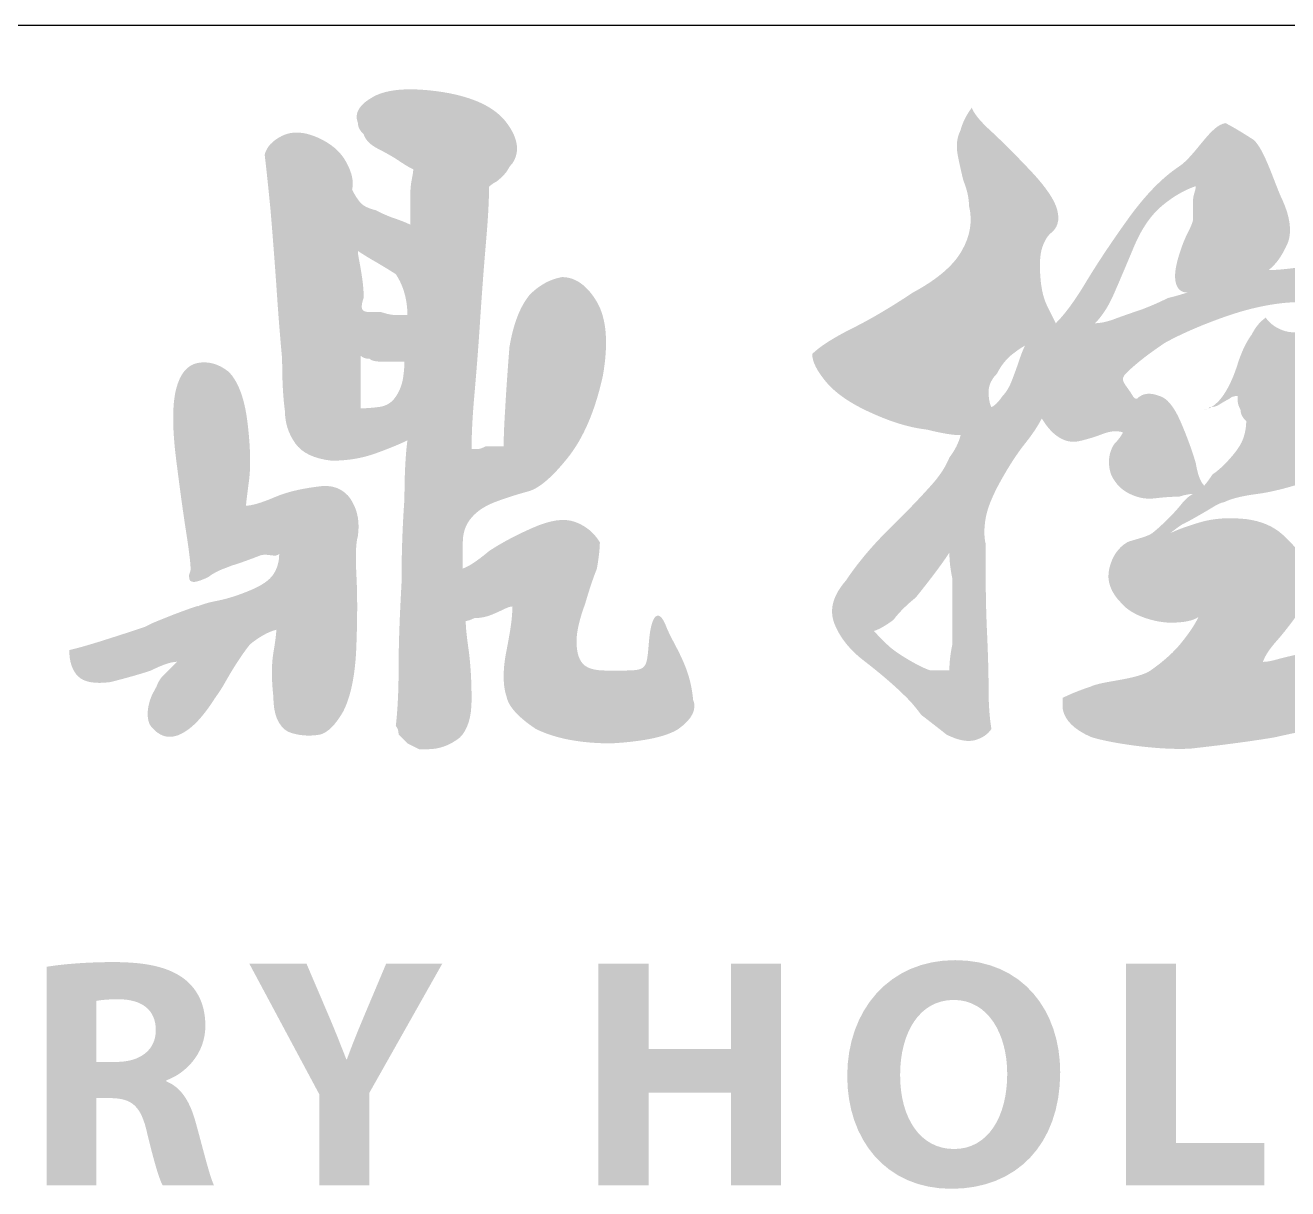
# Model space of a CAD drawing. Extents: x -81 to 328, y -202 to 89.
# Drawn here: x 293.04 to 305.98, y -161.35 to -149.42 of the extents above; entities that cross this region are included whole.
import ezdxf

# ---------------------------------------------------------------- set-up
doc = ezdxf.new("R2010")
doc.units = 0
doc.layers.add('图层 1', color=7, linetype='Continuous')

msp = doc.modelspace()

# ---------------------------------------------------------------- hatches: boundary and pattern name
at = {"layer": '图层 1', "true_color": 0x000099}
h = msp.add_hatch(color=174, dxfattribs=at)
h.dxf.hatch_style = 2
edge = h.paths.add_edge_path()
edge.add_spline(control_points=[(296.84, -152.394), (296.8, -152.394), (296.75, -152.384), (296.691, -152.364), (296.691, -152.364), (296.571, -152.364), (296.571, -152.364), (296.531, -152.364), (296.506, -152.355), (296.496, -152.334), (296.486, -152.315), (296.491, -152.274), (296.511, -152.215), (296.511, -152.155), (296.506, -152.091), (296.496, -152.02), (296.486, -151.951), (296.476, -151.891), (296.466, -151.841), (296.456, -151.792), (296.451, -151.756), (296.451, -151.736), (296.511, -151.777), (296.576, -151.816), (296.646, -151.856), (296.716, -151.897), (296.78, -151.936), (296.84, -151.975), (296.88, -152.035), (296.91, -152.101), (296.929, -152.17), (296.949, -152.24), (296.959, -152.315), (296.959, -152.394), (296.959, -152.394), (296.84, -152.394), (296.84, -152.394)], knot_values=[0, 0, 0, 0, 1, 1, 1, 2, 2, 2, 3, 3, 3, 4, 4, 4, 5, 5, 5, 6, 6, 6, 7, 7, 7, 8, 8, 8, 9, 9, 9, 10, 10, 10, 11, 11, 11, 12, 12, 12, 12], degree=3, periodic=1)
edge = h.paths.add_edge_path()
edge.add_spline(control_points=[(299.888, -156.339), (299.858, -155.983), (299.684, -155.777), (299.609, -155.581), (299.547, -155.419), (299.463, -155.429), (299.436, -155.734), (299.41, -156.04), (299.422, -156.04), (299.13, -156.04), (299.13, -156.04), (298.992, -156.04), (298.992, -156.04), (298.872, -156.04), (298.792, -156.014), (298.753, -155.965), (298.712, -155.916), (298.693, -155.841), (298.693, -155.741), (298.693, -155.641), (298.723, -155.513), (298.782, -155.353), (298.822, -155.214), (298.862, -155.094), (298.902, -154.994), (298.922, -154.874), (298.932, -154.785), (298.932, -154.725), (298.872, -154.625), (298.787, -154.556), (298.678, -154.516), (298.568, -154.475), (298.424, -154.496), (298.244, -154.576), (298.065, -154.655), (297.916, -154.735), (297.796, -154.815), (297.677, -154.915), (297.587, -154.974), (297.527, -154.994), (297.527, -154.994), (297.527, -154.725), (297.527, -154.725), (297.527, -154.625), (297.557, -154.541), (297.617, -154.471), (297.677, -154.401), (297.761, -154.347), (297.871, -154.307), (297.98, -154.266), (298.09, -154.232), (298.2, -154.202), (298.309, -154.172), (298.443, -154.058), (298.603, -153.858), (298.762, -153.659), (298.882, -153.381), (298.962, -153.022), (299.022, -152.683), (299.001, -152.429), (298.902, -152.26), (298.802, -152.091), (298.682, -152.005), (298.543, -152.005), (298.424, -152.026), (298.314, -152.085), (298.214, -152.185), (298.115, -152.304), (298.045, -152.484), (298.005, -152.723), (297.985, -152.982), (297.97, -153.196), (297.961, -153.366), (297.95, -153.535), (297.946, -153.659), (297.946, -153.739), (297.946, -153.739), (297.871, -153.739), (297.871, -153.739), (297.871, -153.739), (297.766, -153.739), (297.766, -153.739), (297.726, -153.759), (297.696, -153.769), (297.677, -153.769), (297.677, -153.769), (297.617, -153.769), (297.617, -153.769), (297.617, -153.61), (297.627, -153.42), (297.647, -153.201), (297.666, -152.982), (297.687, -152.723), (297.706, -152.424), (297.726, -152.125), (297.746, -151.861), (297.766, -151.632), (297.786, -151.403), (297.796, -151.219), (297.796, -151.079), (297.816, -151.06), (297.836, -151.045), (297.856, -151.034), (297.876, -151.025), (297.901, -151.004), (297.931, -150.974), (297.961, -150.945), (297.98, -150.92), (297.991, -150.9), (298, -150.881), (298.015, -150.86), (298.035, -150.84), (298.115, -150.72), (298.095, -150.582), (297.976, -150.422), (297.856, -150.262), (297.636, -150.158), (297.318, -150.107), (296.999, -150.059), (296.765, -150.073), (296.616, -150.152), (296.466, -150.233), (296.412, -150.322), (296.451, -150.422), (296.451, -150.462), (296.471, -150.502), (296.511, -150.541), (296.531, -150.601), (296.581, -150.651), (296.661, -150.691), (296.74, -150.731), (296.81, -150.771), (296.869, -150.81), (296.929, -150.851), (296.979, -150.881), (297.019, -150.9), (297.019, -150.92), (297.014, -150.955), (297.004, -151.004), (296.994, -151.055), (296.989, -151.108), (296.989, -151.168), (296.989, -151.168), (296.989, -151.333), (296.989, -151.333), (296.989, -151.333), (296.989, -151.467), (296.989, -151.467), (296.949, -151.448), (296.899, -151.428), (296.84, -151.407), (296.78, -151.388), (296.71, -151.358), (296.631, -151.318), (296.551, -151.299), (296.496, -151.269), (296.466, -151.228), (296.437, -151.189), (296.412, -151.15), (296.392, -151.108), (296.412, -151.03), (296.392, -150.935), (296.332, -150.825), (296.272, -150.716), (296.172, -150.631), (296.033, -150.571), (295.893, -150.511), (295.774, -150.507), (295.675, -150.556), (295.575, -150.606), (295.515, -150.671), (295.496, -150.75), (295.515, -150.911), (295.535, -151.1), (295.556, -151.318), (295.575, -151.538), (295.594, -151.792), (295.615, -152.08), (295.634, -152.37), (295.654, -152.624), (295.675, -152.843), (295.675, -153.061), (295.684, -153.241), (295.704, -153.381), (295.704, -153.499), (295.739, -153.61), (295.809, -153.709), (295.878, -153.808), (296.003, -153.868), (296.183, -153.888), (296.342, -153.888), (296.491, -153.864), (296.631, -153.814), (296.77, -153.763), (296.88, -153.719), (296.959, -153.679), (296.939, -153.838), (296.929, -154.038), (296.929, -154.277), (296.91, -154.535), (296.899, -154.825), (296.899, -155.143), (296.88, -155.483), (296.869, -155.771), (296.869, -156.01), (296.869, -156.249), (296.859, -156.448), (296.84, -156.608), (296.859, -156.628), (296.869, -156.657), (296.869, -156.697), (296.889, -156.717), (296.919, -156.747), (296.959, -156.787), (296.999, -156.806), (297.039, -156.826), (297.079, -156.847), (297.079, -156.847), (297.169, -156.847), (297.169, -156.847), (297.288, -156.847), (297.397, -156.806), (297.497, -156.727), (297.577, -156.647), (297.617, -156.518), (297.617, -156.339), (297.617, -156.14), (297.606, -155.97), (297.587, -155.83), (297.567, -155.692), (297.557, -155.592), (297.557, -155.532), (297.577, -155.532), (297.606, -155.521), (297.647, -155.502), (297.706, -155.502), (297.761, -155.491), (297.811, -155.472), (297.861, -155.453), (297.905, -155.432), (297.946, -155.412), (297.985, -155.393), (298.015, -155.383), (298.035, -155.383), (298.035, -155.442), (298.03, -155.506), (298.02, -155.577), (298.01, -155.647), (297.995, -155.731), (297.976, -155.83), (297.955, -155.931), (297.946, -156.02), (297.946, -156.099), (297.946, -156.179), (297.955, -156.249), (297.976, -156.309), (297.995, -156.408), (298.095, -156.518), (298.274, -156.638), (298.473, -156.737), (298.732, -156.787), (299.052, -156.787), (299.39, -156.767), (299.619, -156.717), (299.739, -156.638), (299.878, -156.538), (299.928, -156.438), (299.888, -156.339)], knot_values=[0, 0, 0, 0, 0.352778, 0.352778, 0.352778, 0.705556, 0.705556, 0.705556, 1.058334, 1.058334, 1.058334, 1.411112, 1.411112, 1.411112, 1.76389, 1.76389, 1.76389, 2.116668, 2.116668, 2.116668, 2.469446, 2.469446, 2.469446, 2.822224, 2.822224, 2.822224, 3.175002, 3.175002, 3.175002, 3.52778, 3.52778, 3.52778, 3.880558, 3.880558, 3.880558, 4.233336, 4.233336, 4.233336, 4.586114, 4.586114, 4.586114, 4.938892, 4.938892, 4.938892, 5.29167, 5.29167, 5.29167, 5.644448, 5.644448, 5.644448, 5.997226, 5.997226, 5.997226, 6.350004, 6.350004, 6.350004, 6.702782, 6.702782, 6.702782, 7.05556, 7.05556, 7.05556, 7.408338, 7.408338, 7.408338, 7.761116, 7.761116, 7.761116, 8.113894, 8.113894, 8.113894, 8.466672, 8.466672, 8.466672, 8.81945, 8.81945, 8.81945, 9.172228, 9.172228, 9.172228, 9.525006, 9.525006, 9.525006, 9.877784, 9.877784, 9.877784, 10.230562, 10.230562, 10.230562, 10.58334, 10.58334, 10.58334, 10.936118, 10.936118, 10.936118, 11.288896, 11.288896, 11.288896, 11.641674, 11.641674, 11.641674, 11.994452, 11.994452, 11.994452, 12.34723, 12.34723, 12.34723, 12.700008, 12.700008, 12.700008, 13.052786, 13.052786, 13.052786, 13.405564, 13.405564, 13.405564, 13.758342, 13.758342, 13.758342, 14.11112, 14.11112, 14.11112, 14.463898, 14.463898, 14.463898, 14.816676, 14.816676, 14.816676, 15.169454, 15.169454, 15.169454, 15.522232, 15.522232, 15.522232, 15.87501, 15.87501, 15.87501, 16.227788, 16.227788, 16.227788, 16.580566, 16.580566, 16.580566, 16.933344, 16.933344, 16.933344, 17.286123, 17.286123, 17.286123, 17.638901, 17.638901, 17.638901, 17.991679, 17.991679, 17.991679, 18.344457, 18.344457, 18.344457, 18.697235, 18.697235, 18.697235, 19.050013, 19.050013, 19.050013, 19.402791, 19.402791, 19.402791, 19.755569, 19.755569, 19.755569, 20.108347, 20.108347, 20.108347, 20.461125, 20.461125, 20.461125, 20.813903, 20.813903, 20.813903, 21.166681, 21.166681, 21.166681, 21.519459, 21.519459, 21.519459, 21.872237, 21.872237, 21.872237, 22.225015, 22.225015, 22.225015, 22.577793, 22.577793, 22.577793, 22.930571, 22.930571, 22.930571, 23.283349, 23.283349, 23.283349, 23.636127, 23.636127, 23.636127, 23.988905, 23.988905, 23.988905, 24.341683, 24.341683, 24.341683, 24.694461, 24.694461, 24.694461, 25.047239, 25.047239, 25.047239, 25.400017, 25.400017, 25.400017, 25.752795, 25.752795, 25.752795, 26.105573, 26.105573, 26.105573, 26.458351, 26.458351, 26.458351, 26.811129, 26.811129, 26.811129, 27.163907, 27.163907, 27.163907, 27.516685, 27.516685, 27.516685, 27.869463, 27.869463, 27.869463, 28.222241, 28.222241, 28.222241, 28.575019, 28.575019, 28.575019, 28.927797, 28.927797, 28.927797, 29.280575, 29.280575, 29.280575, 29.633353, 29.633353, 29.633353, 29.986131, 29.986131, 29.986131, 30.338909, 30.338909, 30.338909, 30.691687, 30.691687, 30.691687, 31.044465, 31.044465, 31.044465, 31.397243, 31.397243, 31.397243, 31.397243], degree=3, periodic=0)
edge.add_line((299.888, -156.339), (299.888, -156.339))
edge = h.paths.add_edge_path()
edge.add_spline(control_points=[(296.915, -153.037), (296.905, -153.106), (296.88, -153.171), (296.84, -153.231), (296.8, -153.291), (296.745, -153.326), (296.676, -153.336), (296.606, -153.345), (296.541, -153.351), (296.481, -153.351), (296.481, -153.351), (296.481, -153.231), (296.481, -153.231), (296.481, -153.231), (296.481, -153.082), (296.481, -153.082), (296.481, -153.082), (296.481, -152.932), (296.481, -152.932), (296.481, -152.932), (296.481, -152.812), (296.481, -152.812), (296.501, -152.833), (296.531, -152.843), (296.571, -152.843), (296.591, -152.863), (296.631, -152.872), (296.691, -152.872), (296.691, -152.872), (296.81, -152.872), (296.81, -152.872), (296.81, -152.872), (296.929, -152.872), (296.929, -152.872), (296.929, -152.912), (296.925, -152.967), (296.915, -153.037)], knot_values=[0, 0, 0, 0, 0.352778, 0.352778, 0.352778, 0.705556, 0.705556, 0.705556, 1.058334, 1.058334, 1.058334, 1.411112, 1.411112, 1.411112, 1.76389, 1.76389, 1.76389, 2.116668, 2.116668, 2.116668, 2.469446, 2.469446, 2.469446, 2.822224, 2.822224, 2.822224, 3.175002, 3.175002, 3.175002, 3.52778, 3.52778, 3.52778, 3.880558, 3.880558, 3.880558, 4.233336, 4.233336, 4.233336, 4.233336], degree=3, periodic=0)
edge.add_line((296.915, -153.037), (296.915, -153.037))
h = msp.add_hatch(color=174, dxfattribs=at)
h.dxf.hatch_style = 2
edge = h.paths.add_edge_path()
edge.add_spline(control_points=[(302.745, -150.268), (302.764, -150.325), (302.831, -150.408), (302.946, -150.512), (303.06, -150.618), (303.194, -150.752), (303.347, -150.914), (303.501, -151.077), (303.592, -151.211), (303.62, -151.315), (303.649, -151.422), (303.625, -151.503), (303.548, -151.56), (303.509, -151.599), (303.481, -151.652), (303.462, -151.718), (303.443, -151.785), (303.438, -151.88), (303.448, -152.005), (303.457, -152.13), (303.481, -152.23), (303.52, -152.306), (303.558, -152.382), (303.586, -152.441), (303.606, -152.478), (303.702, -152.382), (303.807, -152.239), (303.921, -152.047), (304.036, -151.857), (304.18, -151.641), (304.352, -151.401), (304.524, -151.163), (304.696, -150.986), (304.869, -150.871), (305.041, -150.756), (305.192, -150.445), (305.346, -150.426), (305.422, -150.465), (305.518, -150.522), (305.633, -150.597), (305.747, -150.694), (305.854, -151.063), (305.93, -151.216), (306.007, -151.387), (306.026, -151.531), (305.988, -151.646), (305.93, -151.781), (305.863, -151.876), (305.787, -151.933), (305.882, -151.933), (306.021, -151.919), (306.203, -151.889), (306.385, -151.861), (306.595, -151.847), (306.835, -151.847), (307.074, -151.847), (307.251, -151.9), (307.365, -152.005), (307.48, -152.11), (307.547, -152.23), (307.567, -152.363), (307.585, -152.441), (307.557, -152.517), (307.48, -152.593), (307.404, -152.69), (307.269, -152.756), (307.078, -152.794), (306.887, -152.852), (306.72, -152.88), (306.576, -152.88), (306.432, -152.88), (306.332, -152.871), (306.275, -152.852), (306.294, -152.908), (306.313, -152.966), (306.332, -153.024), (306.351, -153.081), (306.371, -153.153), (306.39, -153.239), (306.409, -153.324), (306.437, -153.396), (306.476, -153.454), (306.514, -153.512), (306.562, -153.55), (306.619, -153.569), (306.619, -153.683), (306.586, -153.789), (306.519, -153.885), (306.452, -153.981), (306.328, -154.056), (306.146, -154.114), (305.964, -154.172), (305.806, -154.211), (305.672, -154.229), (305.519, -154.248), (305.404, -154.277), (305.328, -154.315), (305.309, -154.315), (305.275, -154.329), (305.227, -154.358), (305.179, -154.387), (305.122, -154.421), (305.055, -154.459), (304.988, -154.498), (304.936, -154.526), (304.897, -154.544), (304.84, -154.583), (304.801, -154.613), (304.782, -154.63), (304.859, -154.593), (304.964, -154.555), (305.098, -154.516), (305.232, -154.478), (305.385, -154.469), (305.558, -154.487), (305.71, -154.507), (305.835, -154.559), (305.93, -154.645), (306.026, -154.731), (306.103, -154.822), (306.16, -154.917), (306.198, -154.995), (306.217, -155.081), (306.217, -155.176), (306.198, -155.273), (306.15, -155.373), (306.074, -155.477), (305.998, -155.583), (305.926, -155.674), (305.858, -155.75), (305.791, -155.827), (305.748, -155.894), (305.73, -155.951), (305.768, -155.951), (305.82, -155.942), (305.887, -155.922), (305.954, -155.904), (306.035, -155.885), (306.132, -155.865), (306.227, -155.847), (306.308, -155.841), (306.375, -155.85), (306.442, -155.861), (306.504, -155.875), (306.562, -155.894), (306.6, -155.913), (306.643, -155.937), (306.691, -155.966), (306.738, -155.994), (306.791, -156.037), (306.849, -156.095), (306.906, -156.152), (306.954, -156.209), (306.993, -156.267), (307.011, -156.325), (307.03, -156.372), (307.05, -156.41), (307.03, -156.448), (306.997, -156.487), (306.949, -156.525), (306.901, -156.564), (306.835, -156.592), (306.748, -156.611), (306.662, -156.631), (306.58, -156.639), (306.504, -156.639), (306.504, -156.639), (306.332, -156.639), (306.332, -156.639), (306.256, -156.639), (306.093, -156.669), (305.845, -156.726), (305.615, -156.764), (305.328, -156.803), (304.984, -156.841), (304.639, -156.86), (304.137, -156.778), (303.965, -156.721), (303.793, -156.644), (303.697, -156.549), (303.677, -156.434), (303.677, -156.434), (303.677, -156.405), (303.677, -156.405), (303.677, -156.405), (303.677, -156.376), (303.677, -156.376), (303.677, -156.376), (303.677, -156.347), (303.677, -156.347), (303.677, -156.347), (303.677, -156.32), (303.677, -156.32), (303.754, -156.281), (303.85, -156.242), (303.965, -156.204), (304.08, -156.147), (304.447, -156.133), (304.581, -156.037), (304.715, -155.942), (304.821, -155.847), (304.897, -155.75), (304.974, -155.655), (305.031, -155.569), (305.069, -155.491), (305.012, -155.53), (304.916, -155.549), (304.782, -155.549), (304.649, -155.549), (304.398, -155.489), (304.283, -155.354), (304.168, -155.24), (304.125, -155.121), (304.154, -154.995), (304.183, -154.872), (304.244, -154.78), (304.34, -154.723), (304.379, -154.705), (304.548, -154.669), (304.596, -154.63), (304.643, -154.593), (304.696, -154.544), (304.754, -154.487), (304.811, -154.43), (304.859, -154.378), (304.897, -154.329), (304.936, -154.282), (304.974, -154.248), (305.012, -154.229), (304.974, -154.229), (304.926, -154.239), (304.869, -154.257), (304.792, -154.257), (304.715, -154.263), (304.639, -154.272), (304.563, -154.282), (304.495, -154.277), (304.438, -154.257), (304.381, -154.239), (304.333, -154.215), (304.294, -154.185), (304.256, -154.157), (304.223, -154.119), (304.194, -154.071), (304.165, -154.024), (304.151, -153.967), (304.151, -153.898), (304.151, -153.832), (304.17, -153.769), (304.208, -153.713), (304.247, -153.674), (304.275, -153.637), (304.294, -153.598), (304.237, -153.578), (304.17, -153.583), (304.094, -153.611), (304.017, -153.641), (303.94, -153.665), (303.864, -153.683), (303.788, -153.704), (303.716, -153.694), (303.649, -153.655), (303.582, -153.617), (303.52, -153.55), (303.462, -153.454), (303.424, -153.531), (303.366, -153.617), (303.29, -153.713), (303.214, -153.808), (303.132, -153.933), (303.046, -154.086), (302.96, -154.239), (302.907, -154.368), (302.888, -154.472), (302.869, -154.579), (302.869, -154.669), (302.888, -154.746), (302.888, -154.746), (302.888, -155.133), (302.888, -155.133), (302.888, -155.297), (302.893, -155.483), (302.903, -155.693), (302.912, -155.904), (302.917, -156.085), (302.917, -156.238), (302.917, -156.391), (302.927, -156.525), (302.946, -156.639), (302.907, -156.697), (302.849, -156.735), (302.773, -156.755), (302.697, -156.774), (302.601, -156.755), (302.486, -156.697), (302.39, -156.621), (302.304, -156.554), (302.228, -156.496), (302.171, -156.42), (302.123, -156.363), (302.084, -156.325), (301.97, -156.209), (301.826, -156.085), (301.654, -155.951), (301.5, -155.836), (301.396, -155.707), (301.338, -155.563), (301.281, -155.42), (301.319, -155.273), (301.453, -155.119), (301.568, -154.947), (301.711, -154.774), (301.884, -154.602), (301.922, -154.565), (301.979, -154.507), (302.056, -154.43), (302.132, -154.354), (302.218, -154.263), (302.314, -154.157), (302.41, -154.053), (302.477, -153.952), (302.515, -153.856), (302.572, -153.78), (302.611, -153.704), (302.63, -153.626), (302.553, -153.626), (302.438, -153.608), (302.285, -153.569), (302.113, -153.55), (301.922, -153.493), (301.711, -153.396), (301.5, -153.302), (301.348, -153.195), (301.252, -153.081), (301.156, -152.966), (301.109, -152.871), (301.109, -152.794), (301.185, -152.718), (301.319, -152.632), (301.51, -152.535), (301.701, -152.441), (301.912, -152.316), (302.142, -152.163), (302.39, -152.029), (302.558, -151.886), (302.644, -151.732), (302.73, -151.58), (302.754, -151.426), (302.716, -151.273), (302.716, -151.197), (302.697, -151.111), (302.659, -151.015), (302.639, -150.938), (302.62, -150.852), (302.601, -150.756), (302.582, -150.661), (302.591, -150.575), (302.63, -150.498), (302.649, -150.422), (302.687, -150.345), (302.745, -150.268)], knot_values=[0, 0, 0, 0, 0.352778, 0.352778, 0.352778, 0.705556, 0.705556, 0.705556, 1.058334, 1.058334, 1.058334, 1.411112, 1.411112, 1.411112, 1.76389, 1.76389, 1.76389, 2.116668, 2.116668, 2.116668, 2.469446, 2.469446, 2.469446, 2.822224, 2.822224, 2.822224, 3.175002, 3.175002, 3.175002, 3.52778, 3.52778, 3.52778, 3.880558, 3.880558, 3.880558, 4.233336, 4.233336, 4.233336, 4.586114, 4.586114, 4.586114, 4.938892, 4.938892, 4.938892, 5.29167, 5.29167, 5.29167, 5.644448, 5.644448, 5.644448, 5.997226, 5.997226, 5.997226, 6.350004, 6.350004, 6.350004, 6.702782, 6.702782, 6.702782, 7.05556, 7.05556, 7.05556, 7.408338, 7.408338, 7.408338, 7.761116, 7.761116, 7.761116, 8.113894, 8.113894, 8.113894, 8.466672, 8.466672, 8.466672, 8.81945, 8.81945, 8.81945, 9.172228, 9.172228, 9.172228, 9.525006, 9.525006, 9.525006, 9.877784, 9.877784, 9.877784, 10.230562, 10.230562, 10.230562, 10.58334, 10.58334, 10.58334, 10.936118, 10.936118, 10.936118, 11.288896, 11.288896, 11.288896, 11.641674, 11.641674, 11.641674, 11.994452, 11.994452, 11.994452, 12.34723, 12.34723, 12.34723, 12.700008, 12.700008, 12.700008, 13.052786, 13.052786, 13.052786, 13.405564, 13.405564, 13.405564, 13.758342, 13.758342, 13.758342, 14.11112, 14.11112, 14.11112, 14.463898, 14.463898, 14.463898, 14.816676, 14.816676, 14.816676, 15.169454, 15.169454, 15.169454, 15.522232, 15.522232, 15.522232, 15.87501, 15.87501, 15.87501, 16.227788, 16.227788, 16.227788, 16.580566, 16.580566, 16.580566, 16.933344, 16.933344, 16.933344, 17.286123, 17.286123, 17.286123, 17.638901, 17.638901, 17.638901, 17.991679, 17.991679, 17.991679, 18.344457, 18.344457, 18.344457, 18.697235, 18.697235, 18.697235, 19.050013, 19.050013, 19.050013, 19.402791, 19.402791, 19.402791, 19.755569, 19.755569, 19.755569, 20.108347, 20.108347, 20.108347, 20.461125, 20.461125, 20.461125, 20.813903, 20.813903, 20.813903, 21.166681, 21.166681, 21.166681, 21.519459, 21.519459, 21.519459, 21.872237, 21.872237, 21.872237, 22.225015, 22.225015, 22.225015, 22.577793, 22.577793, 22.577793, 22.930571, 22.930571, 22.930571, 23.283349, 23.283349, 23.283349, 23.636127, 23.636127, 23.636127, 23.988905, 23.988905, 23.988905, 24.341683, 24.341683, 24.341683, 24.694461, 24.694461, 24.694461, 25.047239, 25.047239, 25.047239, 25.400017, 25.400017, 25.400017, 25.752795, 25.752795, 25.752795, 26.105573, 26.105573, 26.105573, 26.458351, 26.458351, 26.458351, 26.811129, 26.811129, 26.811129, 27.163907, 27.163907, 27.163907, 27.516685, 27.516685, 27.516685, 27.869463, 27.869463, 27.869463, 28.222241, 28.222241, 28.222241, 28.575019, 28.575019, 28.575019, 28.927797, 28.927797, 28.927797, 29.280575, 29.280575, 29.280575, 29.633353, 29.633353, 29.633353, 29.986131, 29.986131, 29.986131, 30.338909, 30.338909, 30.338909, 30.691687, 30.691687, 30.691687, 31.044465, 31.044465, 31.044465, 31.397243, 31.397243, 31.397243, 31.750021, 31.750021, 31.750021, 32.102799, 32.102799, 32.102799, 32.455577, 32.455577, 32.455577, 32.808355, 32.808355, 32.808355, 33.161133, 33.161133, 33.161133, 33.513911, 33.513911, 33.513911, 33.866689, 33.866689, 33.866689, 34.219467, 34.219467, 34.219467, 34.572245, 34.572245, 34.572245, 34.925023, 34.925023, 34.925023, 35.277801, 35.277801, 35.277801, 35.630579, 35.630579, 35.630579, 35.983357, 35.983357, 35.983357, 36.336135, 36.336135, 36.336135, 36.688913, 36.688913, 36.688913, 37.041691, 37.041691, 37.041691, 37.394469, 37.394469, 37.394469, 37.747247, 37.747247, 37.747247, 38.100025, 38.100025, 38.100025, 38.452803, 38.452803, 38.452803, 38.805581, 38.805581, 38.805581, 39.158359, 39.158359, 39.158359, 39.511137, 39.511137, 39.511137, 39.863915, 39.863915, 39.863915, 40.216693, 40.216693, 40.216693, 40.569471, 40.569471, 40.569471, 40.922249, 40.922249, 40.922249, 41.275027, 41.275027, 41.275027, 41.627805, 41.627805, 41.627805, 41.980583, 41.980583, 41.980583, 42.333361, 42.333361, 42.333361, 42.333361], degree=3, periodic=0)
edge.add_line((302.745, -150.268), (302.745, -150.268))
edge = h.paths.add_edge_path()
edge.add_spline(control_points=[(302.515, -154.831), (302.477, -154.889), (302.429, -154.956), (302.372, -155.033), (302.314, -155.11), (302.247, -155.196), (302.171, -155.291), (302.075, -155.368), (301.998, -155.445), (301.941, -155.521), (301.864, -155.578), (301.798, -155.617), (301.74, -155.635), (301.778, -155.674), (301.821, -155.717), (301.869, -155.765), (301.916, -155.813), (301.988, -155.865), (302.084, -155.922), (302.18, -155.98), (302.257, -156.017), (302.314, -156.037), (302.314, -156.037), (302.515, -156.037), (302.515, -156.037), (302.515, -155.961), (302.524, -155.875), (302.544, -155.778), (302.544, -155.778), (302.544, -155.435), (302.544, -155.435), (302.544, -155.435), (302.544, -155.09), (302.544, -155.09), (302.524, -154.995), (302.515, -154.909), (302.515, -154.831)], knot_values=[0, 0, 0, 0, 0.352778, 0.352778, 0.352778, 0.705556, 0.705556, 0.705556, 1.058334, 1.058334, 1.058334, 1.411112, 1.411112, 1.411112, 1.76389, 1.76389, 1.76389, 2.116668, 2.116668, 2.116668, 2.469446, 2.469446, 2.469446, 2.822224, 2.822224, 2.822224, 3.175002, 3.175002, 3.175002, 3.52778, 3.52778, 3.52778, 3.880558, 3.880558, 3.880558, 4.233336, 4.233336, 4.233336, 4.233336], degree=3, periodic=0)
edge.add_line((302.515, -154.831), (302.515, -154.831))
edge = h.paths.add_edge_path()
edge.add_spline(control_points=[(303.29, -152.708), (303.252, -152.728), (303.204, -152.761), (303.146, -152.808), (303.089, -152.857), (303.041, -152.919), (303.003, -152.995), (302.946, -153.052), (302.917, -153.115), (302.917, -153.181), (302.917, -153.249), (302.927, -153.302), (302.946, -153.339), (302.984, -153.321), (303.022, -153.282), (303.06, -153.224), (303.099, -153.186), (303.132, -153.13), (303.161, -153.052), (303.19, -152.976), (303.214, -152.908), (303.233, -152.852), (303.252, -152.794), (303.271, -152.747), (303.29, -152.708)], knot_values=[0, 0, 0, 0, 0.352778, 0.352778, 0.352778, 0.705556, 0.705556, 0.705556, 1.058334, 1.058334, 1.058334, 1.411112, 1.411112, 1.411112, 1.76389, 1.76389, 1.76389, 2.116668, 2.116668, 2.116668, 2.469446, 2.469446, 2.469446, 2.822224, 2.822224, 2.822224, 2.822224], degree=3, periodic=0)
edge.add_line((303.29, -152.708), (303.29, -152.708))
edge = h.paths.add_edge_path()
edge.add_spline(control_points=[(305.041, -151.072), (304.926, -151.111), (304.811, -151.177), (304.696, -151.273), (304.581, -151.369), (304.486, -151.508), (304.409, -151.689), (304.333, -151.871), (304.266, -152.029), (304.208, -152.163), (304.151, -152.297), (304.084, -152.403), (304.008, -152.478), (304.065, -152.478), (304.132, -152.463), (304.208, -152.435), (304.284, -152.406), (304.381, -152.373), (304.495, -152.334), (304.591, -152.297), (304.677, -152.259), (304.754, -152.22), (304.83, -152.202), (304.897, -152.182), (304.954, -152.163), (304.897, -152.163), (304.859, -152.134), (304.84, -152.077), (304.821, -152.019), (304.826, -151.939), (304.854, -151.832), (304.883, -151.727), (304.916, -151.637), (304.954, -151.56), (304.993, -151.484), (305.012, -151.436), (305.012, -151.417), (305.012, -151.417), (305.012, -151.345), (305.012, -151.345), (305.012, -151.345), (305.012, -151.243), (305.012, -151.243), (305.012, -151.207), (305.016, -151.172), (305.026, -151.144), (305.036, -151.114), (305.041, -151.091), (305.041, -151.072)], knot_values=[0, 0, 0, 0, 0.352778, 0.352778, 0.352778, 0.705556, 0.705556, 0.705556, 1.058334, 1.058334, 1.058334, 1.411112, 1.411112, 1.411112, 1.76389, 1.76389, 1.76389, 2.116668, 2.116668, 2.116668, 2.469446, 2.469446, 2.469446, 2.822224, 2.822224, 2.822224, 3.175002, 3.175002, 3.175002, 3.52778, 3.52778, 3.52778, 3.880558, 3.880558, 3.880558, 4.233336, 4.233336, 4.233336, 4.586114, 4.586114, 4.586114, 4.938892, 4.938892, 4.938892, 5.29167, 5.29167, 5.29167, 5.644448, 5.644448, 5.644448, 5.644448], degree=3, periodic=0)
edge.add_line((305.041, -151.072), (305.041, -151.072))
edge = h.paths.add_edge_path()
edge.add_spline(control_points=[(306.562, -152.248), (306.428, -152.248), (306.256, -152.254), (306.045, -152.263), (305.835, -152.273), (305.605, -152.32), (305.356, -152.406), (305.108, -152.493), (304.897, -152.584), (304.725, -152.679), (304.553, -152.794), (304.419, -152.899), (304.323, -152.995), (304.304, -153.015), (304.294, -153.034), (304.294, -153.052), (304.294, -153.072), (304.309, -153.1), (304.338, -153.138), (304.366, -153.177), (304.385, -153.206), (304.395, -153.224), (304.405, -153.244), (304.419, -153.253), (304.438, -153.253), (304.495, -153.195), (304.571, -153.186), (304.668, -153.224), (304.744, -153.244), (304.816, -153.33), (304.883, -153.482), (304.95, -153.637), (305.002, -153.78), (305.041, -153.913), (305.06, -154.028), (305.088, -154.105), (305.127, -154.143), (305.145, -154.125), (305.174, -154.086), (305.213, -154.028), (305.27, -153.991), (305.332, -153.933), (305.4, -153.856), (305.467, -153.78), (305.51, -153.713), (305.529, -153.655), (305.548, -153.598), (305.558, -153.54), (305.558, -153.482), (305.519, -153.445), (305.5, -153.407), (305.5, -153.368), (305.481, -153.33), (305.471, -153.302), (305.471, -153.282), (305.471, -153.282), (305.471, -153.224), (305.471, -153.224), (305.432, -153.224), (305.404, -153.234), (305.385, -153.253), (305.347, -153.273), (305.313, -153.292), (305.284, -153.311), (305.256, -153.33), (305.223, -153.339), (305.184, -153.339), (305.165, -153.359), (305.145, -153.368), (305.127, -153.368), (305.203, -153.35), (305.27, -153.296), (305.328, -153.21), (305.385, -153.124), (305.432, -153.019), (305.471, -152.894), (305.51, -152.771), (305.558, -152.67), (305.615, -152.593), (305.653, -152.517), (305.701, -152.46), (305.758, -152.421), (305.797, -152.478), (305.854, -152.521), (305.93, -152.55), (306.007, -152.579), (306.093, -152.579), (306.189, -152.55), (306.285, -152.521), (306.361, -152.469), (306.418, -152.392), (306.495, -152.334), (306.543, -152.287), (306.562, -152.248)], knot_values=[0, 0, 0, 0, 0.352778, 0.352778, 0.352778, 0.705556, 0.705556, 0.705556, 1.058334, 1.058334, 1.058334, 1.411112, 1.411112, 1.411112, 1.76389, 1.76389, 1.76389, 2.116668, 2.116668, 2.116668, 2.469446, 2.469446, 2.469446, 2.822224, 2.822224, 2.822224, 3.175002, 3.175002, 3.175002, 3.52778, 3.52778, 3.52778, 3.880558, 3.880558, 3.880558, 4.233336, 4.233336, 4.233336, 4.586114, 4.586114, 4.586114, 4.938892, 4.938892, 4.938892, 5.29167, 5.29167, 5.29167, 5.644448, 5.644448, 5.644448, 5.997226, 5.997226, 5.997226, 6.350004, 6.350004, 6.350004, 6.702782, 6.702782, 6.702782, 7.05556, 7.05556, 7.05556, 7.408338, 7.408338, 7.408338, 7.761116, 7.761116, 7.761116, 8.113894, 8.113894, 8.113894, 8.466672, 8.466672, 8.466672, 8.81945, 8.81945, 8.81945, 9.172228, 9.172228, 9.172228, 9.525006, 9.525006, 9.525006, 9.877784, 9.877784, 9.877784, 10.230562, 10.230562, 10.230562, 10.58334, 10.58334, 10.58334, 10.936118, 10.936118, 10.936118, 10.936118], degree=3, periodic=0)
edge.add_line((306.562, -152.248), (306.562, -152.248))
h = msp.add_hatch(color=174, dxfattribs=at)
h.dxf.hatch_style = 2
edge = h.paths.add_edge_path()
edge.add_spline(control_points=[(296.392, -154.307), (296.352, -154.227), (296.246, -154.13), (296.077, -154.149), (295.908, -154.169), (295.743, -154.2), (295.604, -154.26), (295.464, -154.32), (295.365, -154.349), (295.305, -154.349), (295.305, -154.33), (295.315, -154.245), (295.335, -154.095), (295.355, -153.946), (295.35, -153.747), (295.32, -153.497), (295.29, -153.249), (295.225, -153.075), (295.126, -152.975), (295.026, -152.896), (294.921, -152.866), (294.812, -152.885), (294.703, -152.905), (294.628, -152.995), (294.588, -153.154), (294.548, -153.314), (294.548, -153.553), (294.588, -153.871), (294.628, -154.19), (294.663, -154.444), (294.693, -154.633), (294.722, -154.822), (294.737, -154.947), (294.737, -155.007), (294.734, -155.026), (294.725, -155.043), (294.72, -155.061), (294.72, -155.065), (294.721, -155.069), (294.721, -155.072), (294.714, -155.165), (294.808, -155.134), (294.921, -155.08), (294.97, -155.04), (295.039, -155.007), (295.126, -154.977), (295.151, -154.965), (295.173, -154.958), (295.192, -154.954), (295.286, -154.922), (295.374, -154.89), (295.455, -154.858), (295.534, -154.837), (295.605, -154.885), (295.645, -154.844), (295.645, -154.924), (295.624, -154.994), (295.585, -155.054), (295.545, -155.113), (295.466, -155.169), (295.346, -155.218), (295.227, -155.268), (295.117, -155.303), (295.017, -155.323), (294.984, -155.329), (294.956, -155.336), (294.93, -155.342), (294.914, -155.346), (294.896, -155.351), (294.878, -155.357), (294.849, -155.365), (294.825, -155.374), (294.808, -155.383), (294.808, -155.381), (294.808, -155.379), (294.808, -155.378), (294.586, -155.45), (294.331, -155.56), (294.331, -155.56), (294.311, -155.57), (294.292, -155.581), (294.27, -155.592), (294.09, -155.652), (293.936, -155.701), (293.807, -155.742), (293.677, -155.782), (293.573, -155.812), (293.493, -155.83), (293.493, -155.95), (293.523, -156.04), (293.583, -156.099), (293.643, -156.159), (293.752, -156.179), (293.911, -156.159), (294.07, -156.119), (294.21, -156.08), (294.33, -156.04), (294.449, -155.98), (294.539, -155.95), (294.599, -155.95), (294.599, -155.95), (294.569, -155.975), (294.527, -156.022), (294.503, -156.045), (294.477, -156.071), (294.449, -156.099), (294.422, -156.126), (294.401, -156.167), (294.384, -156.212), (294.381, -156.215), (294.379, -156.219), (294.377, -156.223), (294.269, -156.397), (294.288, -156.56), (294.327, -156.608), (294.365, -156.656), (294.459, -156.758), (294.599, -156.707), (294.738, -156.656), (294.86, -156.519), (294.976, -156.339), (294.978, -156.336), (294.98, -156.332), (294.982, -156.329), (295.019, -156.278), (295.056, -156.223), (295.092, -156.159), (295.182, -156), (295.266, -155.871), (295.346, -155.771), (295.445, -155.692), (295.535, -155.641), (295.615, -155.622), (295.615, -155.662), (295.605, -155.742), (295.585, -155.86), (295.565, -155.98), (295.565, -156.129), (295.585, -156.309), (295.585, -156.488), (295.634, -156.608), (295.734, -156.667), (295.833, -156.707), (295.944, -156.717), (296.063, -156.697), (296.142, -156.677), (296.222, -156.598), (296.302, -156.458), (296.382, -156.299), (296.426, -156.074), (296.436, -155.786), (296.447, -155.497), (296.447, -155.253), (296.436, -155.054), (296.426, -154.855), (296.431, -154.725), (296.451, -154.665), (296.471, -154.526), (296.451, -154.406), (296.392, -154.307)], knot_values=[0, 0, 0, 0, 0.352778, 0.352778, 0.352778, 0.705556, 0.705556, 0.705556, 1.058334, 1.058334, 1.058334, 1.411112, 1.411112, 1.411112, 1.76389, 1.76389, 1.76389, 2.116668, 2.116668, 2.116668, 2.469446, 2.469446, 2.469446, 2.822224, 2.822224, 2.822224, 3.175002, 3.175002, 3.175002, 3.52778, 3.52778, 3.52778, 3.880558, 3.880558, 3.880558, 4.233336, 4.233336, 4.233336, 4.586114, 4.586114, 4.586114, 4.938892, 4.938892, 4.938892, 5.29167, 5.29167, 5.29167, 5.644448, 5.644448, 5.644448, 5.997226, 5.997226, 5.997226, 6.350004, 6.350004, 6.350004, 6.702782, 6.702782, 6.702782, 7.05556, 7.05556, 7.05556, 7.408338, 7.408338, 7.408338, 7.761116, 7.761116, 7.761116, 8.113894, 8.113894, 8.113894, 8.466672, 8.466672, 8.466672, 8.81945, 8.81945, 8.81945, 9.172228, 9.172228, 9.172228, 9.525006, 9.525006, 9.525006, 9.877784, 9.877784, 9.877784, 10.230562, 10.230562, 10.230562, 10.58334, 10.58334, 10.58334, 10.936118, 10.936118, 10.936118, 11.288896, 11.288896, 11.288896, 11.641674, 11.641674, 11.641674, 11.994452, 11.994452, 11.994452, 12.34723, 12.34723, 12.34723, 12.700008, 12.700008, 12.700008, 13.052786, 13.052786, 13.052786, 13.405564, 13.405564, 13.405564, 13.758342, 13.758342, 13.758342, 14.11112, 14.11112, 14.11112, 14.463898, 14.463898, 14.463898, 14.816676, 14.816676, 14.816676, 15.169454, 15.169454, 15.169454, 15.522232, 15.522232, 15.522232, 15.87501, 15.87501, 15.87501, 16.227788, 16.227788, 16.227788, 16.580566, 16.580566, 16.580566, 16.933344, 16.933344, 16.933344, 17.286123, 17.286123, 17.286123, 17.638901, 17.638901, 17.638901, 17.991679, 17.991679, 17.991679, 18.344457, 18.344457, 18.344457, 18.697235, 18.697235, 18.697235, 18.697235], degree=3, periodic=0)
edge.add_line((296.392, -154.307), (296.392, -154.307))
h = msp.add_hatch(color=174, dxfattribs=at)
h.dxf.hatch_style = 2
edge = h.paths.add_edge_path()
edge.add_spline(control_points=[(293.261, -159.078), (293.426, -159.051), (293.672, -159.03), (293.945, -159.03), (294.282, -159.03), (294.518, -159.081), (294.68, -159.209), (294.814, -159.317), (294.888, -159.476), (294.888, -159.684), (294.888, -159.973), (294.682, -160.173), (294.487, -160.243), (294.487, -160.243), (294.487, -160.253), (294.487, -160.253), (294.646, -160.317), (294.733, -160.469), (294.79, -160.678), (294.861, -160.934), (294.932, -161.229), (294.976, -161.318), (294.976, -161.318), (294.45, -161.318), (294.45, -161.318), (294.413, -161.254), (294.36, -161.068), (294.292, -160.788), (294.231, -160.506), (294.134, -160.429), (293.925, -160.425), (293.925, -160.425), (293.77, -160.425), (293.77, -160.425), (293.77, -160.425), (293.77, -161.318), (293.77, -161.318), (293.77, -161.318), (293.261, -161.318), (293.261, -161.318), (293.261, -161.318), (293.261, -159.078), (293.261, -159.078)], knot_values=[0, 0, 0, 0, 1, 1, 1, 2, 2, 2, 3, 3, 3, 4, 4, 4, 5, 5, 5, 6, 6, 6, 7, 7, 7, 8, 8, 8, 9, 9, 9, 10, 10, 10, 11, 11, 11, 12, 12, 12, 13, 13, 13, 14, 14, 14, 14], degree=3, periodic=1)
edge = h.paths.add_edge_path()
edge.add_spline(control_points=[(293.77, -160.054), (293.77, -160.054), (293.972, -160.054), (293.972, -160.054), (294.228, -160.054), (294.38, -159.926), (294.38, -159.728), (294.38, -159.519), (294.238, -159.414), (294.002, -159.411), (293.878, -159.411), (293.807, -159.421), (293.77, -159.428), (293.77, -159.428), (293.77, -160.054), (293.77, -160.054)], knot_values=[0, 0, 0, 0, 1, 1, 1, 2, 2, 2, 3, 3, 3, 4, 4, 4, 5, 5, 5, 5], degree=3, periodic=1)
h = msp.add_hatch(color=174, dxfattribs=at)
h.dxf.hatch_style = 2
edge = h.paths.add_edge_path()
edge.add_spline(control_points=[(296.057, -161.318), (296.057, -161.318), (296.057, -160.388), (296.057, -160.388), (296.057, -160.388), (295.339, -159.047), (295.339, -159.047), (295.339, -159.047), (295.925, -159.047), (295.925, -159.047), (295.925, -159.047), (296.158, -159.593), (296.158, -159.593), (296.228, -159.758), (296.275, -159.88), (296.333, -160.027), (296.333, -160.027), (296.339, -160.027), (296.339, -160.027), (296.39, -159.886), (296.443, -159.755), (296.511, -159.593), (296.511, -159.593), (296.741, -159.047), (296.741, -159.047), (296.741, -159.047), (297.316, -159.047), (297.316, -159.047), (297.316, -159.047), (296.569, -160.371), (296.569, -160.371), (296.569, -160.371), (296.569, -161.318), (296.569, -161.318), (296.569, -161.318), (296.057, -161.318), (296.057, -161.318)], knot_values=[0, 0, 0, 0, 1, 1, 1, 2, 2, 2, 3, 3, 3, 4, 4, 4, 5, 5, 5, 6, 6, 6, 7, 7, 7, 8, 8, 8, 9, 9, 9, 10, 10, 10, 11, 11, 11, 12, 12, 12, 12], degree=3, periodic=1)
h = msp.add_hatch(color=174, dxfattribs=at)
h.dxf.hatch_style = 2
h.paths.add_polyline_path([(299.431, -159.047), (299.431, -159.92), (300.276, -159.92), (300.276, -159.047), (300.788, -159.047), (300.788, -161.318), (300.276, -161.318), (300.276, -160.368), (299.431, -160.368), (299.431, -161.318), (298.915, -161.318), (298.915, -159.047)])
h = msp.add_hatch(color=174, dxfattribs=at)
h.dxf.hatch_style = 2
edge = h.paths.add_edge_path()
edge.add_spline(control_points=[(303.651, -160.159), (303.651, -160.903), (303.199, -161.355), (302.536, -161.355), (301.862, -161.355), (301.468, -160.846), (301.468, -160.2), (301.468, -159.519), (301.903, -159.01), (302.573, -159.01), (303.27, -159.01), (303.651, -159.532), (303.651, -160.159)], knot_values=[0, 0, 0, 0, 0.352778, 0.352778, 0.352778, 0.705556, 0.705556, 0.705556, 1.058334, 1.058334, 1.058334, 1.411112, 1.411112, 1.411112, 1.411112], degree=3, periodic=0)
edge.add_line((303.651, -160.159), (303.651, -160.159))
edge = h.paths.add_edge_path()
edge.add_spline(control_points=[(302.01, -160.189), (302.01, -160.634), (302.219, -160.947), (302.563, -160.947), (302.91, -160.947), (303.108, -160.617), (303.108, -160.176), (303.108, -159.769), (302.913, -159.418), (302.559, -159.418), (302.212, -159.418), (302.01, -159.748), (302.01, -160.189)], knot_values=[0, 0, 0, 0, 0.352778, 0.352778, 0.352778, 0.705556, 0.705556, 0.705556, 1.058334, 1.058334, 1.058334, 1.411112, 1.411112, 1.411112, 1.411112], degree=3, periodic=0)
edge.add_line((302.01, -160.189), (302.01, -160.189))
h = msp.add_hatch(color=174, dxfattribs=at)
h.dxf.hatch_style = 2
h.paths.add_polyline_path([(304.324, -159.047), (304.839, -159.047), (304.839, -160.887), (305.742, -160.887), (305.742, -161.318), (304.324, -161.318)])

# ---------------------------------------------------------------- linework, layer by layer
msp.add_line((132.709, -149.422), (324.768, -149.422))

doc.saveas('drawing.dxf')
